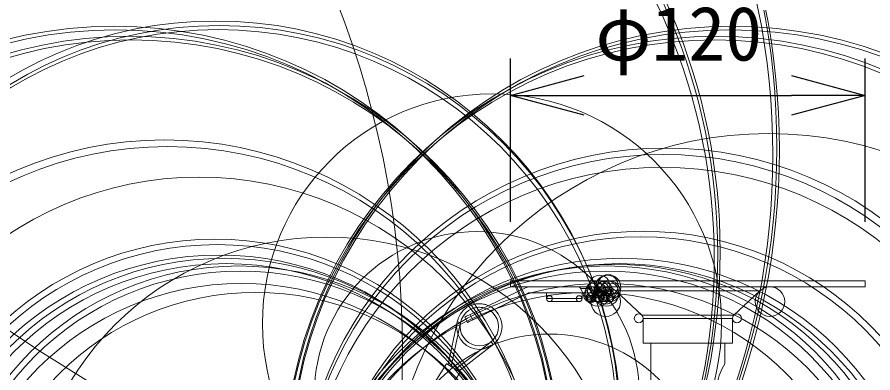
# Model space of a CAD drawing. Units: millimetres, scale not verified. Extents: x -64 to 106, y -56 to 163.
# Drawn here: x -12.43 to 16.5, y 22.23 to 34.25 of the extents above; entities that cross this region are included whole.
import ezdxf
from ezdxf.enums import TextEntityAlignment as Align

# ---------------------------------------------------------------- set-up
doc = ezdxf.new("R2010")
doc.units = ezdxf.units.MM
doc.header["$LTSCALE"] = 0.125
doc.layers.add('0-0_0', color=7, linetype='Continuous')
doc.layers.add('0-4_SUNPO', color=7, linetype='Continuous')
doc.layers.add('0-5_GAIKEI', color=1, linetype='Continuous', lineweight=18)
doc.styles.add('ＭＳ ゴシック', font='')
doc.styles.get('ＭＳ ゴシック').set_extended_font_data('MS Gothic')

# ---------------------------------------------------------------- blocks, each defined once
blk = doc.blocks.new('_Open30')
at = {"layer": '0-0_0'}
blk.add_line((0, 0), (-1, 0), dxfattribs=at)
blk.add_lwpolyline([(-1, 0.26795), (0, 0), (-1, -0.26795)], dxfattribs=at)
blk = doc.blocks.new('D6')
at = {"layer": '0-4_SUNPO'}
for p, q in [((198.0115, 214.8372), (198.0115, 220.3544)), ((210.0115, 214.8372), (210.0115, 220.3544)), ((200.5115, 219.1044), (207.5115, 219.1044))]:
    blk.add_line(p, q, dxfattribs=at)
at = {"layer": '0-4_SUNPO', "xscale": 2.5, "yscale": 2.5, "rotation": 180}
blk.add_blockref('_Open30', (198.0115, 219.1044), dxfattribs=at)
at = {"layer": '0-4_SUNPO', "xscale": 2.5, "yscale": 2.5}
blk.add_blockref('_Open30', (210.0115, 219.1044), dxfattribs=at)
at = {"layer": '0-4_SUNPO', "style": 'ＭＳ ゴシック'}
blk.add_text('φ120', height=1.833, dxfattribs=at).set_placement((200.8865, 219.7294), align=Align.BOTTOM_LEFT)

msp = doc.modelspace()

# ---------------------------------------------------------------- linework, layer by layer
at = {"layer": '0-5_GAIKEI', "color": 7}
for p, q in [((4.2415, 25.3405), (4.2415, 25.1405)), ((4.2415, 25.3405), (16.2415, 25.3405)), ((16.2415, 25.3405), (16.2415, 25.1405)), ((4.2415, 25.1405), (16.2415, 25.1405)), ((8.6845, 24.185), (7.8067, 25.0057)), ((11.7985, 24.185), (12.6763, 25.0057)), ((8.7321, 24.0754), (8.7321, 23.2405)), ((11.7509, 24.0754), (11.7509, 23.2405)), ((8.7321, 23.2405), (11.7509, 23.2405)), ((8.9915, 23.2405), (8.9915, 18.3155)), ((11.4915, 23.2405), (11.4915, 22.5405))]:
    msp.add_line(p, q, dxfattribs=at)
at = {"layer": '0-5_GAIKEI'}
for p, q in [((6.6157, 25.0828), (6.6176, 25.0794)), ((6.8278, 24.6982), (6.6176, 25.0794)), ((6.6665, 24.9405), (6.6665, 24.7405)), ((6.9004, 25.0794), (6.9004, 25.1405)), ((7.1107, 24.6982), (6.9004, 25.0794)), ((6.9617, 25.1405), (6.9617, 24.9405)), ((7.0461, 25.1405), (7.1797, 24.8982)), ((7.1626, 25.1405), (7.1626, 24.9405)), ((7.6465, 24.8982), (7.7361, 25.0608)), ((7.8584, 24.9574), (7.7155, 24.6982)), ((7.8067, 25.0057), (12.6763, 25.0057)), ((5.5665, 24.6405), (6.5665, 24.6405)), ((7.1107, 24.6982), (6.8278, 24.6982)), ((7.6319, 24.6405), (6.9115, 24.6405)), ((7.2634, 24.8405), (7.5628, 24.8405)), ((2.7919, 23.9395), (2.7049, 24.1195)), ((8.6845, 24.185), (11.7985, 24.185)), ((8.7321, 24.0754), (11.7509, 24.0754))]:
    msp.add_line(p, q, dxfattribs=at)
for points in [[(2.7049, 24.1195), (2.757, 24.145), (2.884, 24.2066), (2.9711, 24.0265), (4.8576, 24.9385), (4.8618, 24.94), (4.8663, 24.9405), (7.1704, 24.9405), (7.1704, 25.1405), (4.8663, 25.1405), (4.8453, 25.1395), (4.8245, 25.1365), (4.8041, 25.1315), (4.7842, 25.1246), (4.7706, 25.1186), (2.884, 24.2066)], [(4.8576, 24.9385), (4.8672, 24.9385), (3.7021, 24.3752)], [(4.8759, 24.9405), (4.8715, 24.94), (4.8672, 24.9385)], [(5.4665, 24.9405), (5.4665, 24.7405), (6.6665, 24.7405)], [(6.6157, 25.0828), (6.6023, 25.1018), (6.5849, 25.1172), (6.5639, 25.1286), (6.5399, 25.1359), (6.5231, 25.1387), (6.4889, 25.1405)], [(6.6157, 25.0828), (6.8986, 25.0828), (6.9004, 25.0794)], [(6.8986, 25.0828), (6.8872, 25.1016), (6.8651, 25.1295), (6.8575, 25.1379), (6.8566, 25.1393), (6.8565, 25.1398)], [(7.6465, 24.8982), (7.3636, 24.8982), (7.4967, 25.1395)], [(3.7011, 24.3761), (4.0384, 24.5394), (4.1482, 24.5928), (4.1868, 24.6119), (4.1866, 24.6118), (4.1848, 24.611), (4.1642, 24.6013), (3.9601, 24.5032), (3.4258, 24.2444), (3.3855, 24.2245)], [(3.583, 24.3177), (2.9807, 24.0265), (2.9763, 24.0244), (2.85, 23.9635), (2.8121, 23.9453), (2.8025, 23.9407), (2.8003, 23.9397), (2.7998, 23.9395), (2.7997, 23.9395), (2.7919, 23.9395), (2.8053, 23.9461), (2.844, 23.965), (2.9711, 24.0265)], [(3.4343, 24.5291), (3.3967, 24.5405), (3.3586, 24.5499), (3.32, 24.5574), (3.2812, 24.5629), (3.2421, 24.5665), (3.2028, 24.568), (3.1636, 24.5675), (3.1244, 24.5651), (3.0854, 24.5606), (3.0466, 24.5542), (2.991, 24.5413)], [(3.3457, 24.4297), (3.3104, 24.4373), (3.2748, 24.4428), (3.2389, 24.4464), (3.2028, 24.448), (3.1667, 24.4476), (3.1307, 24.4451), (3.0949, 24.4407), (3.0594, 24.4343), (3.0224, 24.4254)], [(3.3855, 24.2245), (3.3856, 24.2246), (3.3861, 24.2248), (3.3883, 24.2258), (3.3976, 24.2302), (3.4354, 24.2482), (3.5762, 24.3159), (3.5817, 24.3186)], [(2.1365, 22.5125), (2.4388, 23.9559), (2.4388, 23.9559), (2.4388, 23.9559), (2.4388, 23.9559), (2.439, 23.9559), (2.4399, 23.9557), (2.4432, 23.955), (2.4558, 23.9523), (2.4972, 23.9436), (2.5388, 23.9349), (2.5562, 23.9313), (2.2447, 22.4442)], [(2.3865, 22.3553), (3.5894, 23.2834), (3.5894, 23.2834), (3.5895, 23.2834), (3.5895, 23.2834), (3.5896, 23.2832), (3.5901, 23.2825), (3.5922, 23.2798), (3.6001, 23.2695), (3.6258, 23.2359), (3.6518, 23.2023), (3.6628, 23.1884), (2.4951, 22.2876)], [(2.4956, 22.2879), (2.4956, 22.2879), (2.5321, 22.2648), (2.5415, 22.2588), (2.5439, 22.2573), (2.5444, 22.2569), (2.5446, 22.2568), (2.5446, 22.2567), (2.5446, 22.2567), (2.5446, 22.2567), (1.6415, 20.8165), (1.637, 20.8191), (1.3675, 20.9875), (1.2222, 21.079), (1.1884, 21.1004), (1.1846, 21.1029), (1.1841, 21.1032), (1.184, 21.1033), (1.184, 21.1033), (1.184, 21.1033), (2.0871, 22.5436), (2.0904, 22.5417), (2.0999, 22.5358), (2.1366, 22.5131)], [(2.0871, 22.5436), (2.0871, 22.5436), (2.0871, 22.5436), (2.0872, 22.5435), (2.0877, 22.5431), (2.0915, 22.5407), (2.1253, 22.5192), (2.2706, 22.4278), (2.5401, 22.2594), (2.5446, 22.2567)], [(2.1365, 22.5128), (2.1313, 22.516), (2.1299, 22.5168), (2.1295, 22.517), (2.1295, 22.517), (2.1295, 22.517), (2.1296, 22.517), (2.1299, 22.5167), (2.1311, 22.5159), (2.136, 22.5128), (2.1552, 22.5006), (2.2256, 22.4562), (2.2256, 22.4562), (2.4104, 22.3403), (2.4776, 22.2984), (2.5023, 22.2833), (2.5023, 22.2833), (2.5022, 22.2833), (2.5022, 22.2834), (2.5019, 22.2836), (2.5006, 22.2844), (2.4954, 22.2877), (2.4954, 22.2878)], [(2.3875, 22.356), (2.3162, 22.4007), (2.245, 22.4453)], [(2.3873, 22.356), (2.3162, 22.4006), (2.245, 22.4452)]]:
    msp.add_lwpolyline(points, dxfattribs=at)
at = {"layer": '0-5_GAIKEI', "color": 7}
msp.add_lwpolyline([(11.4915, 22.5405), (11.4433, 22.457), (11.3913, 22.358), (11.3634, 22.299), (11.3309, 22.2227), (11.301, 22.1404), (11.2766, 22.0578), (11.2577, 21.9712), (11.2508, 21.9267), (11.2457, 21.8816), (11.2426, 21.8362), (11.2415, 21.7905)], dxfattribs=at)
at = {"layer": '0-5_GAIKEI'}
for centre, radius in [((29.4329, 87.0063), 76.0771), ((-31.7887, 22.962), 32.3824), ((-11.3354, 29.8365), 24.5872), ((-11.0995, 29.7552), 24.4343), ((-11.1805, 29.6003), 24.2974), ((-9.1406, 26.3126), 20.4739), ((-9.1285, 26.2529), 20.3791), ((-9.0065, 26.059), 20.1426), ((-9.157, 19.0019), 14.9398), ((-5.7231, 20.4603), 13.6597), ((-5.6007, 20.3907), 13.5747), ((11.7219, 19.0019), 14.9398), ((-9.1077, 18.9539), 14.8664), ((-8.6395, 19.0171), 14.5879), ((-5.6415, 20.3304), 13.4988), ((11.2044, 19.0171), 14.5879), ((11.6726, 18.9539), 14.8664), ((-8.5904, 18.9695), 14.515), ((11.1553, 18.9695), 14.515), ((3.6211, 23.8966), 7.7621), ((-7.4493, 17.4243), 12.6782), ((12.9618, 17.4587), 12.8587), ((-7.3528, 17.3398), 12.5398), ((9.4898, 17.4755), 12.3535), ((9.4035, 17.3898), 12.2214), ((9.3642, 17.1192), 12.0606), ((-6.2822, 17.1265), 11.7189), ((3.1075, 21.5132), 5.4911), ((8.7257, 16.1502), 10.8662), ((-5.746, 16.1611), 10.5879), ((-1.9645, 16.6926), 10.1268), ((8.6437, 16.0792), 10.7476), ((-5.6721, 16.0897), 10.4747), ((-5.6053, 15.8759), 10.3369), ((-5.4391, 15.8449), 10.2578), ((8.004, 15.8449), 10.2578), ((-5.3642, 15.7771), 10.1454), ((-4.944, 15.8831), 9.9615), ((7.5089, 15.8831), 9.9615), ((7.7603, 15.8521), 10.044), ((7.9291, 15.7771), 10.1454), ((-4.8788, 15.8144), 9.8548), ((7.4437, 15.8144), 9.8548), ((7.2557, 25.1862), 0.3466), ((7.5483, 25.1194), 0.4298), ((7.5386, 25.1862), 0.3466), ((-4.8484, 15.5535), 9.6989), ((7.4133, 15.5535), 9.6989), ((7.1964, 24.9194), 0.4298), ((7.1215, 25.0376), 0.2793), ((7.4792, 24.9194), 0.4298), ((7.2711, 25.0431), 0.2028), ((7.4044, 25.0376), 0.2793), ((7.6076, 24.9862), 0.3466), ((-4.3692, 15.5556), 9.3969), ((6.9341, 15.5556), 9.3969), ((6.9192, 24.8431), 0.2028), ((6.9722, 24.7776), 0.1645), ((6.8577, 25.1392), 0.00137), ((7.2021, 24.8431), 0.2028), ((7.255, 24.7776), 0.1645), ((7.2555, 24.9543), 0.1216), ((7.2587, 24.9508), 0.1168), ((7.324, 24.9776), 0.1645), ((7.2802, 24.9467), 0.1109), ((7.2722, 24.9347), 0.0959), ((7.266, 24.9255), 0.0854), ((7.2784, 24.9383), 0.0976), ((7.4734, 24.8376), 0.2793), ((7.2613, 24.9063), 0.0656), ((7.2831, 24.9092), 0.0682), ((7.5383, 24.9543), 0.1216), ((7.5415, 24.9508), 0.1168), ((7.555, 24.9347), 0.0959), ((7.5612, 24.9383), 0.0976), ((7.5659, 24.9092), 0.0682), ((5.5665, 24.7405), 0.1), ((6.5665, 24.7405), 0.1), ((6.9283, 24.7467), 0.1109), ((6.9142, 24.7255), 0.0854), ((6.9094, 24.7063), 0.0656), ((7.2112, 24.7467), 0.1109), ((7.197, 24.7255), 0.0854), ((7.1922, 24.7063), 0.0656), ((7.6074, 24.7543), 0.1216), ((7.6106, 24.7508), 0.1168), ((7.6241, 24.7347), 0.0959), ((7.6302, 24.7383), 0.0976), ((7.635, 24.7092), 0.0682), ((3.1924, 23.7981), 0.77), ((3.1924, 23.7981), 0.77), ((3.1924, 23.7981), 0.77), ((3.1924, 23.7981), 0.65), ((3.1924, 23.7981), 0.65), ((5.5576, 18.2896), 5.255)]:
    msp.add_circle(centre, radius, dxfattribs=at)
at = {"layer": '0-5_GAIKEI', "color": 7}
for centre, radius in [((7.4652, 24.6405), 0.5), ((13.0178, 24.6405), 0.5), ((8.5821, 24.0754), 0.15), ((11.9009, 24.0754), 0.15)]:
    msp.add_circle(centre, radius, dxfattribs=at)

# ---------------------------------------------------------------- block references
at = {"layer": '0-4_SUNPO'}
msp.add_blockref('D6', (-193.77, -187.4967), dxfattribs=at)

doc.saveas('drawing.dxf')
